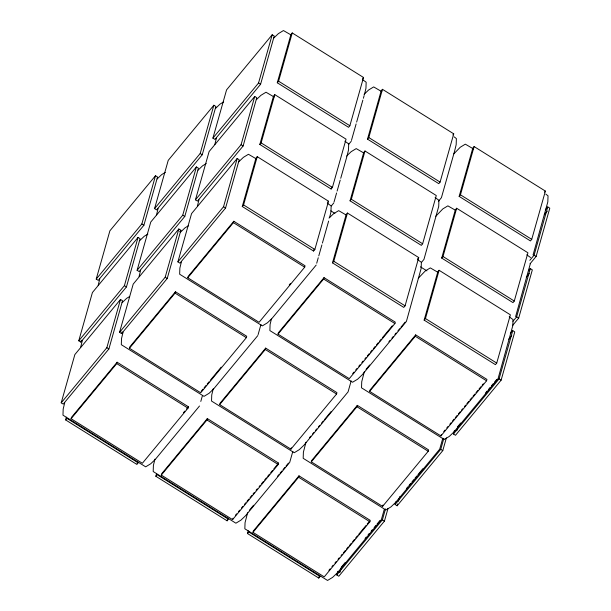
<?xml version="1.0" encoding="UTF-8"?>
<svg xmlns="http://www.w3.org/2000/svg" width="611" height="611" viewBox="0 0 611 611"><rect width="100%" height="100%" fill="white"/><g stroke="black" fill="none" stroke-linecap="round" stroke-linejoin="round"><path stroke-width="0.92" d="M64.713 402.771L63.177 409.065L62.971 415.167L145.67 466.835L150.734 463.764L155.324 459.373L199.499 406.01M80.736 347.025L82.271 340.732M98.188 285.337L99.723 279.036M123.055 332.292L121.52 338.586L121.314 344.696L204.021 396.356L209.077 393.285L213.667 388.894L257.842 335.538M139.079 276.546L140.614 270.253M156.531 214.858L158.073 208.565M181.406 261.814L179.863 268.114L179.657 274.217L262.363 325.877L267.419 322.807L272.01 318.423L316.185 265.059M197.422 206.067L198.957 199.774M214.873 144.379L216.416 138.086M154.934 459.136L153.399 465.429L153.193 471.532L235.892 523.199L240.955 520.121L245.546 515.737L289.721 462.374L292.829 451.384M213.277 388.657L211.742 394.95L211.536 401.053L294.242 452.72L299.298 449.65L303.888 445.259L348.064 391.895L351.172 380.905M271.406 319.079L270.085 324.472L269.886 330.582L352.585 382.242L357.641 379.171L362.231 374.78L406.407 321.424L421.162 268.412L421.369 262.31L417.542 259.591M329.619 217.447L330.941 212.048L331.147 205.945L327.32 203.226M347.178 155.4L348.499 150.008L348.698 143.906L344.879 141.187M364.416 94.613L365.951 88.32L366.157 82.21L362.331 79.499M530.371 263.624L515.608 316.635M61.207 402.825L74.863 354.571L120.497 299.443L122.536 300.719L108.88 348.973L63.246 404.092L61.207 402.825L106.841 347.705L120.497 299.443M78.766 340.785L92.421 292.524L138.055 237.404L140.087 238.68L126.439 286.933L80.805 342.053L78.766 340.785L124.4 285.658L138.055 237.404M96.225 279.09L109.881 230.836L155.507 175.716L157.546 176.991L143.891 225.245L98.256 280.365L96.225 279.09L141.851 223.97L155.507 175.716M80.805 342.053L81.316 340.235M65.606 419.91L66.912 418.329L138.193 462.863L136.887 464.436L65.606 419.91L66.378 417.176M71.09 418.726L71.479 417.351L117.113 362.231L188.394 406.758L188.005 408.14L142.371 463.26L71.09 418.726L116.724 363.606L117.113 362.231M119.557 332.346L133.206 284.092L178.84 228.972L180.879 230.24L167.223 278.494L121.589 333.621L119.557 332.346L165.184 277.226L178.84 228.972M137.108 270.306L150.764 222.053L196.398 166.925L198.438 168.201L184.782 216.454L139.148 271.574L137.108 270.306L182.742 215.187L196.398 166.925M154.568 208.618L168.224 160.365L213.85 105.237L215.889 106.513L202.233 154.766L156.607 209.886L154.568 208.618L200.202 153.491L213.85 105.237M121.589 333.621L122.108 331.796M129.433 348.255L129.822 346.872L175.456 291.752L246.737 336.279L246.348 337.662L200.714 392.781L129.433 348.255L175.067 293.127L175.456 291.752M177.9 261.867L191.556 213.613L237.183 158.493L239.222 159.769L225.566 208.023L179.932 263.142L177.9 261.867L223.534 206.747L237.183 158.493M195.451 199.828L209.107 151.574L254.741 96.454L256.78 97.722L243.125 145.976L197.49 201.103L195.451 199.828L241.085 144.708L254.741 96.454M212.911 138.139L226.566 89.886L272.2 34.766L274.232 36.034L260.576 84.287L214.95 139.407L212.911 138.139L258.545 83.02L272.2 34.766M187.776 277.776L188.165 276.393L233.799 221.274L305.08 265.808L304.69 267.183L259.056 322.303L187.776 277.776L233.41 222.656L233.799 221.274M137.147 463.528L137.666 461.702M155.828 476.267L157.134 474.694L228.415 519.228L227.109 520.801L155.828 476.267L156.599 473.54M161.312 475.091L161.701 473.716L207.335 418.588L278.616 463.123L278.226 464.497L232.592 519.625L161.312 475.091L206.946 419.971L207.335 418.588M242.269 206.51L255.925 158.249L257.231 156.676L328.512 201.21L314.856 249.464L313.55 251.037L242.269 206.51L243.575 204.929L257.231 156.676M259.828 144.463L273.484 96.21L274.782 94.636L346.063 139.163L332.415 187.424L331.109 188.998L259.828 144.463L261.126 142.89L274.782 94.636M277.279 82.775L290.935 34.522L292.241 32.948L363.522 77.475L349.866 125.729L348.56 127.309L277.279 82.775L278.585 81.202L292.241 32.948M200.79 401.435L202.348 395.936M219.655 404.612L220.044 403.237L265.678 348.117L336.959 392.644L336.569 394.026L290.935 449.146L219.655 404.612L265.289 349.492L265.678 348.117M258.102 334.622L260.95 324.54M277.997 334.141L278.387 332.758L324.021 277.638L395.302 322.165L394.912 323.547L349.278 378.667L277.997 334.141L323.631 279.013L324.021 277.638M227.109 520.801L227.888 518.067M232.592 519.625L232.982 518.243M313.55 251.037L314.069 249.219M331.109 188.998L331.62 187.172M316.704 263.226L318.255 257.727M318.774 255.902L321.89 244.904M322.402 243.079L328.626 221.09M334.003 202.104L336.592 192.939M337.112 191.106L340.22 180.115M340.739 178.282L346.956 156.301M351.455 140.408L356.121 123.926M356.641 122.093L362.858 100.112M363.377 98.279L364.156 95.53M247.623 512.721L245.049 522.68L244.843 528.79L327.542 580.45L332.605 577.38L337.196 572.988L381.363 519.625L384.22 509.551M247.478 533.525L248.784 531.944L320.065 576.478L318.759 578.052L247.478 533.525L248.249 530.791M252.962 532.349L253.351 530.967L298.985 475.847L370.266 520.373L369.876 521.756L324.242 576.876L252.962 532.349L298.596 477.222L298.985 475.847M332.491 262.867L346.147 214.614L347.453 213.04L418.734 257.567L405.078 305.828L403.772 307.402L332.491 262.867L333.797 261.294L347.453 213.04M350.05 200.828L363.705 152.574L365.004 151.001L436.285 195.528L422.636 243.781L421.33 245.362L350.05 200.828L351.348 199.255L365.004 151.001M367.501 139.14L381.157 90.886L382.463 89.313L453.744 133.84L440.088 182.093L438.79 183.667L367.501 139.14L368.807 137.567L382.463 89.313M290.935 449.146L291.325 447.764M305.966 442.242L303.392 452.209L303.186 458.311L385.885 509.971L390.948 506.901L395.538 502.509L439.714 449.154L442.822 438.163M311.305 461.87L311.694 460.488L357.328 405.368L428.609 449.902L428.219 451.277L382.585 506.397L311.305 461.87L356.939 406.75L357.328 405.368M364.309 371.771L361.735 381.73L361.529 387.832L444.235 439.5L449.291 436.422L453.881 432.038L498.057 378.675L512.812 325.663L513.019 319.561L509.192 316.842M369.647 391.391L370.037 390.009L415.671 334.889L486.952 379.423L486.562 380.798L440.928 435.926L369.647 391.391L415.281 336.271L415.671 334.889M318.759 578.052L319.53 575.325M388.038 508.367L384.434 521.114L338.8 576.234L336.768 574.966L337.799 571.323M339.831 572.599L341.381 567.13M424.141 320.126L437.797 271.872L439.095 270.291L510.384 314.825L496.728 363.079L495.422 364.652L424.141 320.126L425.447 318.545L439.095 270.291M441.7 258.079L455.348 209.825L456.654 208.252L527.935 252.786L514.279 301.04L512.98 302.613L441.7 258.079L442.998 256.505L456.654 208.252M459.151 196.391L472.807 148.137L474.113 146.564L545.394 191.09L531.738 239.352L530.432 240.925L459.151 196.391L460.457 194.817L474.113 146.564M382.585 506.397L382.975 505.022M336.768 574.966L382.394 519.846L385.488 508.917M446.389 437.896L442.776 450.635L397.15 505.763L395.111 504.487L395.882 501.753M397.15 505.763L397.662 503.938M398.433 501.211L399.724 496.659M440.928 435.926L441.318 434.543M395.111 504.487L440.745 449.368L443.83 438.438M510.307 333.575L512.744 330.635L514.775 331.91L501.119 380.164L455.493 435.284L453.454 434.009L454.485 430.373M456.776 430.732L457.807 427.089M533.067 254.947L547.823 201.935L548.029 195.833L545.814 194.115M453.454 434.009L499.088 378.889L512.744 330.635M512.988 321.256L516.639 316.849L530.295 268.596L532.334 269.863L518.678 318.117L512.591 325.472M529.836 260.301L534.098 255.161L547.754 206.908L549.793 208.175L536.137 256.429L530.05 263.784M179.665 231.714L180.879 230.24M362.651 78.529L363.522 77.475M348.774 144.249L351.195 141.324M327.641 202.256L328.512 201.21M331.322 205.938L333.743 203.02M183.529 412.639L184.743 411.172M186.569 408.965L188.394 406.758M201.103 391.407L202.928 389.199M204.15 387.725L205.976 385.526M207.19 384.052L209.015 381.852M210.23 380.378L221.182 367.15M289.263 284.917L290.477 283.443M452.873 134.894L453.744 133.84M453.866 153.819L460.266 147.236L465.33 144.165L473.456 148.916M438.393 201.347L441.417 197.689L454.637 150.978L456.173 144.677L456.379 138.575L454.164 136.864M435.803 216.241L442.815 208.924L447.871 205.854L455.195 210.108M417.428 259.148L418.734 257.567M421.544 262.302L423.965 259.377L438.721 206.373L438.919 200.263L435.101 197.552M418.245 278.28L425.256 270.971L430.312 267.901L437.644 272.147M235.418 515.302L236.633 513.836M238.458 511.628L239.68 510.162M241.505 507.955L242.72 506.481M244.545 504.281L245.759 502.807M246.981 501.341L248.807 499.134M250.021 497.667L251.847 495.46M253.061 493.993L254.275 492.519M256.101 490.312L257.323 488.846M259.148 486.639L260.362 485.172M261.577 483.698L263.402 481.499M264.624 480.025L266.449 477.817M267.664 476.351L269.489 474.144M270.704 472.677L272.529 470.47M273.751 469.004L278.616 463.123M352.715 373.611L353.929 372.145M355.755 369.938L356.977 368.471M358.802 366.264L360.016 364.798M361.842 362.59L363.056 361.124M364.882 358.917L366.096 357.443M367.318 355.976L369.143 353.769M370.358 352.303L372.183 350.095M373.397 348.629L375.223 346.422M376.445 344.955L378.27 342.748M379.484 341.274L381.31 339.074M382.524 337.6L392.262 325.846M249.349 510.33L253.565 505.236M277.631 476.168L278.837 474.709M280.044 473.258L281.847 471.073M283.053 469.622L284.856 467.438M286.063 465.987L288.468 463.077M309.502 437.667L310.709 436.216M312.511 434.039L313.71 432.58M315.52 430.404L316.719 428.945M318.53 426.768L319.729 425.309M321.539 423.133L323.341 420.948M324.548 419.497L331.162 411.501M366.042 369.372L369.647 365.011M388.909 341.755L390.108 340.296M391.918 338.12L393.117 336.661M394.927 334.484L396.127 333.033M397.937 330.849L399.739 328.672M400.938 327.213L405.154 322.127M544.523 192.144L545.394 191.09M545.317 209.848L547.754 206.908M544.317 214.789L547.357 211.116M528.469 270.795L530.295 268.596M526.247 277.218L529.294 273.545M508.696 339.258L511.735 335.584M328.894 570.353L330.108 568.879M331.933 566.68L333.148 565.206M334.973 563.006L336.195 561.532M338.02 559.325L339.235 557.858M341.06 555.651L342.275 554.185M343.497 552.711L345.322 550.511M346.536 549.037L348.362 546.837M349.576 545.363L351.401 543.156M352.623 541.69L354.449 539.482M355.663 538.016L357.488 535.809M358.703 534.342L366.004 525.521M367.219 524.047L369.655 521.107M443.754 431.603L444.968 430.136M446.794 427.929L448.016 426.455M449.841 424.255L451.055 422.781M452.27 421.315L454.095 419.108M455.317 417.641L457.143 415.434M458.357 413.968L460.182 411.761M461.397 410.287L462.619 408.82M464.444 406.613L465.658 405.146M466.873 403.672L468.698 401.473M469.912 399.999L471.738 397.799M472.96 396.325L474.785 394.118M476 392.652L477.825 390.444M479.039 388.978L480.865 386.771M482.087 385.304L483.301 383.83M341.602 566.855L345.215 562.494M365.072 538.505L366.272 537.054M368.082 534.869L369.281 533.418M371.091 531.234L372.29 529.783M374.1 527.606L375.902 525.422M377.102 523.971L380.111 520.335M406.567 488.38L407.766 486.929M408.973 485.478L410.775 483.293M411.982 481.842L413.784 479.658M414.991 478.207L416.794 476.022M418 474.571L422.812 468.759M457.685 426.631L460.694 422.995M485.371 393.194L487.173 391.009M488.38 389.558L490.182 387.374M491.389 385.923L493.192 383.739M494.398 382.287L496.804 379.378M273.804 38.012L278.395 33.62L283.458 30.55L290.783 34.796M215.462 108.491L220.052 104.099L223.664 101.907M157.119 178.962L161.709 174.578L165.321 172.378M256.353 99.7L260.943 95.308L265.999 92.238L274.133 96.989M198.01 170.179L202.6 165.787L206.213 163.595M139.667 240.65L144.257 236.266L147.87 234.074M238.794 161.739L243.384 157.355L248.448 154.278L256.574 159.036M180.451 232.218L185.041 227.827L188.654 225.635M122.108 302.697L126.698 298.305L129.585 296.549M364.034 94.377L368.624 89.985L373.68 86.915L381.814 91.665M346.574 156.065L351.165 151.673L356.221 148.603L363.553 152.849M329.016 218.104L333.606 213.713L338.67 210.642L345.994 214.896M278.585 81.202L349.866 125.729M368.807 137.567L440.088 182.093M460.457 194.817L531.738 239.352M258.545 83.02L260.576 84.287M534.098 255.161L536.137 256.429M526.751 254.802L530.569 257.521M261.126 142.89L332.415 187.424M351.348 199.255L422.636 243.781M442.998 256.505L514.279 301.04M241.085 144.708L243.125 145.976M516.639 316.849L518.678 318.117M330.834 210.856L334.866 213.376M420.437 266.839L426.898 270.872M200.202 153.491L202.233 154.766M243.575 204.929L314.856 249.464M333.797 261.294L405.078 305.828M425.447 318.545L496.728 363.079M223.534 206.747L225.566 208.023M499.088 378.889L501.119 380.164M233.41 222.656L304.69 267.183M323.631 279.013L394.912 323.547M415.281 336.271L486.562 380.798M182.742 215.187L184.782 216.454M141.851 223.97L143.891 225.245M165.184 277.226L167.223 278.494M440.745 449.368L442.776 450.635M175.067 293.127L246.348 337.662M265.289 349.492L336.569 394.026M356.939 406.75L428.219 451.277M124.4 285.658L126.439 286.933M106.841 347.705L108.88 348.973M382.394 519.846L384.434 521.114M116.724 363.606L188.005 408.14M206.946 419.971L278.226 464.497M298.596 477.222L369.876 521.756"/></g></svg>
